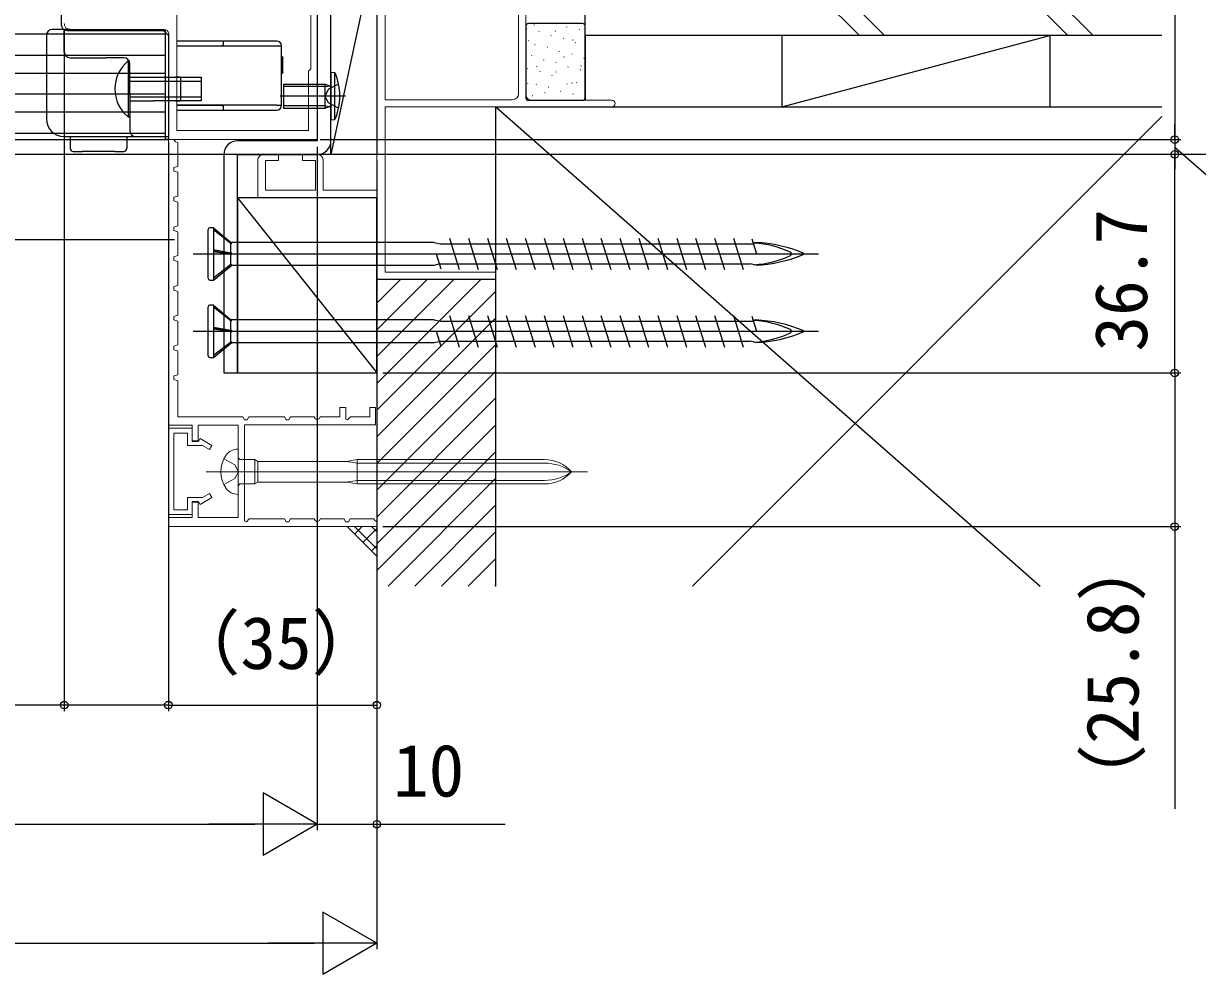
# Model space of a CAD drawing. Units: millimetres, scale not verified. Extents: x -525 to 525, y -783 to 779.
# Drawn here: x 143.7 to 340.8, y 61.4 to 221.2 of the extents above; entities that cross this region are included whole.
import ezdxf
from ezdxf.enums import TextEntityAlignment as Align

# ---------------------------------------------------------------- set-up
doc = ezdxf.new("R2010")
doc.units = ezdxf.units.MM
doc.header["$LTSCALE"] = 4
doc.layers.add('0-2_YKK_11', color=30, linetype='Continuous', lineweight=18)
for name, color, linetype in [('0-4_YKK_12', 2, 'Continuous'), ('0-5_YKK_13', 4, 'Continuous'), ('0-7_YKK_D', 6, 'Continuous'), ('0-9_YSS_K', 3, 'Continuous'), ('0-A_YSS_KE', 3, 'Continuous')]:
    doc.layers.add(name, color=color, linetype=linetype)
doc.styles.add('ＭＳ ゴシック', font='')
doc.styles.get('ＭＳ ゴシック').set_extended_font_data('MS Gothic')

msp = doc.modelspace()

# ---------------------------------------------------------------- linework, layer by layer
at = {"layer": '0-2_YKK_11', "color": 4}
for p, q in [((226.8, 209.401), (226.8, 250.001)), ((229, 208.301), (242.45, 208.301))]:
    msp.add_line(p, q, dxfattribs=at)
at = {"layer": '0-2_YKK_11', "color": 211}
msp.add_line((151.5, 220.202), (167.3, 220.202), dxfattribs=at)
at = {"layer": '0-2_YKK_11'}
for p, q in [((168.9, 201.702), (169.192, 201.317)), ((168.9, 201.702), (168.9, 201.702)), ((193.417, 154.938), (193.356, 154.82)), ((202.8, 154.802), (202.8, 153.802)), ((193.417, 137.838), (193.356, 137.72))]:
    msp.add_line(p, q, dxfattribs=at)
at = {"layer": '0-2_YKK_11', "color": 7}
for p, q in [((179.651, 149.702), (179.7, 149.702)), ((183.02, 144.152), (183.02, 147.652)), ((174.325, 145.902), (238.358, 145.902)), ((199.7, 143.852), (231.184, 143.852))]:
    msp.add_line(p, q, dxfattribs=at)
at = {"layer": '0-2_YKK_11', "color": 211}
msp.add_lwpolyline([(168, 219.502), (168, 201.702), (193, 201.702), (193, 237.244), (192.88, 237.427), (192.88, 237.977), (193, 238.16), (193, 282.702), (168, 282.702)], dxfattribs=at)
msp.add_lwpolyline([(169.4, 239.702), (169.4, 281.202), (191.6, 281.202), (191.6, 270.202), (191.9, 269.902), (191.9, 248.102), (191.5, 247.702), (191.5, 241.802), (190, 241.802), (190, 240.802), (191.9, 240.802), (191.9, 213.602), (191.5, 213.202), (191.5, 203.202), (169.4, 203.202), (169.4, 238.702), (171, 238.702), (171, 239.702)], close=True, dxfattribs=at)
at = {"layer": '0-2_YKK_11', "color": 4}
for points in [[(224.349, 252.201), (225, 252.201), (225, 253.201), (228, 253.201), (228, 209.301)], [(203, 193.201), (203, 243.201), (205, 243.201)], [(204.4, 241.004), (204.4, 213.98), (204.4, 208.401), (225.8, 208.401)], [(242.45, 207.201), (204.4, 207.201), (204.4, 179.401), (223, 179.401), (223, 178.201), (203, 178.201), (203, 191.901), (183, 191.901), (183, 198.201)], [(184, 199.201), (186.5, 199.201), (186.5, 198.201), (184.3, 198.201), (184.3, 193.201), (192.7, 193.201), (192.7, 198.201), (190.5, 198.201), (190.5, 199.201), (193, 199.201)], [(194, 198.201), (194, 193.201), (203, 193.201)]]:
    msp.add_lwpolyline(points, dxfattribs=at)
at = {"layer": '0-2_YKK_11'}
for points in [[(168.9, 201.702), (168, 201.702), (168, 153.702)], [(169.192, 201.317), (169.6, 201.202), (169.6, 197.202), (168.9, 197.005), (168.9, 196.399), (169.6, 196.202), (169.6, 192.202), (168.9, 192.005), (168.9, 191.399), (169.6, 191.202), (169.6, 187.202), (168.9, 187.005), (168.9, 186.399), (169.6, 186.202), (169.6, 182.202), (168.9, 182.005), (168.9, 181.399), (169.6, 181.202), (169.6, 177.202), (168.9, 177.005), (168.9, 176.399), (169.6, 176.202), (169.6, 172.202), (168.9, 172.005), (168.9, 171.399), (169.6, 171.202), (169.6, 167.202), (168.9, 167.005), (168.9, 166.399), (169.6, 166.202), (169.6, 162.202), (168.9, 162.005), (168.9, 161.399), (169.6, 161.202), (169.6, 155.102), (180.5, 155.102), (180.755, 154.602), (181.245, 154.602), (181.5, 155.102), (187.5, 155.102)], [(193, 154.602), (193.357, 154.82), (193.5, 155.102), (196.8, 155.102), (196.8, 156.702), (197.8, 156.702), (197.8, 154.731), (198.092, 154.611), (198.583, 155.102), (201.8, 155.102), (201.8, 156.702), (202.8, 156.702), (202.8, 154.802)], [(202.644, 137.72), (202.5, 138.002), (198.5, 138.002), (198.245, 137.502), (197.755, 137.502), (197.5, 138.002), (193.5, 138.002), (193.357, 137.72), (193, 137.502), (192.644, 137.72), (192.5, 138.002), (188.5, 138.002), (188.245, 137.502), (187.755, 137.502), (187.5, 138.002), (181.583, 138.002), (181.092, 137.511), (180.8, 137.631), (180.8, 153.802), (193, 153.802)], [(187.5, 155.102), (187.755, 154.602), (188.245, 154.602), (188.5, 155.102), (192.5, 155.102), (192.644, 154.82), (193, 154.602)], [(202.8, 153.802), (193, 153.802), (193, 154.602)], [(168, 153.702), (172, 153.702), (172, 151.002), (173, 151.002), (173, 153.702), (179.7, 153.702), (179.7, 138.202), (173, 138.202), (173, 140.902), (172, 140.902), (172, 138.202), (168, 138.202), (168, 136.702), (193, 136.702), (203, 136.702)], [(203, 136.702), (203, 137.502), (202.644, 137.72)]]:
    msp.add_lwpolyline(points, dxfattribs=at)
msp.add_lwpolyline([(168, 153.202), (168, 138.702), (172, 138.702), (172, 140.802), (173.1, 140.802), (173.315, 140.428), (175.3, 141.574), (174.9, 142.267), (173.748, 141.602), (171.2, 141.602), (171.2, 139.502), (168.9, 139.502), (168.9, 152.402), (171.2, 152.402), (171.2, 150.302), (173.748, 150.302), (174.9, 149.636), (175.3, 150.329), (173.315, 151.475), (173.1, 151.102), (172, 151.102), (172, 153.202)], close=True, dxfattribs=at)
at = {"layer": '0-2_YKK_11', "color": 7}
for points in [[(177.308, 148.052), (179.159, 147.047), (179.768, 145.902), (179.159, 144.757), (177.308, 143.752)], [(179.7, 149.702), (179.7, 142.102), (179.651, 142.102)], [(179.7, 148.252), (180, 147.952), (182.5, 147.952)], [(231.184, 147.952), (199.7, 147.952), (197.9, 147.652), (183.02, 147.652), (182.5, 147.952), (182.5, 143.852), (180, 143.852), (179.7, 143.552)], [(199.7, 147.952), (199.7, 143.852), (197.9, 144.152), (199.7, 144.452), (231.184, 144.452)], [(231.184, 147.352), (199.7, 147.352), (197.9, 147.652)], [(197.9, 144.152), (183.02, 144.152), (182.5, 143.852)]]:
    msp.add_lwpolyline(points, dxfattribs=at)
at = {"layer": '0-2_YKK_11', "color": 211}
for centre, radius, start, end in [((151.5, 221.202), 1, 180.00001, 269.99999), ((167.3, 219.502), 0.7, 0.00001, 89.99999)]:
    msp.add_arc(centre, radius, start, end, dxfattribs=at)
at = {"layer": '0-2_YKK_11', "color": 4}
for centre, radius, start, end in [((225.8, 209.401), 1, 270, 0), ((229, 209.301), 1, 180, 270), ((242.45, 207.751), 0.55, 270, 89.99841), ((184, 198.201), 1, 89.99913, 180), ((193, 198.201), 1, 0, 90)]:
    msp.add_arc(centre, radius, start, end, dxfattribs=at)
at = {"layer": '0-2_YKK_11', "color": 7}
for centre, radius, start, end in [((181.6, 145.902), 4.8, 144.31464, 215.68536), ((179.651, 147.302), 2.4, 90, 144.31464), ((231.184, 141.952), 6, 41.17288, 90), ((231.184, 139.593), 7.759, 54.40104, 90), ((231.184, 149.852), 6, 269.99998, 318.8271), ((231.184, 152.21), 7.759, 269.99998, 305.59899), ((179.651, 144.502), 2.4, 215.68536, 269.99998)]:
    msp.add_arc(centre, radius, start, end, dxfattribs=at)
at = {"layer": '0-4_YKK_12'}
for p, q in [((149.997, 226.702), (149.997, 221.002)), ((167.5, 219.402), (-5.558, 219.402)), ((150.997, 220.002), (167.5, 220.002)), ((167.5, 202.702), (167.5, 220.173)), ((168, 219.502), (168, 201.702)), ((167.5, 215.802), (-5.558, 215.802)), ((167.5, 212.802), (-5.558, 212.802)), ((167.5, 209.302), (-5.558, 209.302)), ((167.5, 206.302), (-5.558, 206.302)), ((167.5, 202.702), (-5.558, 202.702)), ((-5.558, 201.702), (168, 201.702)), ((167.5, 201.702), (167.5, 202.702)), ((167.5, 202.702), (167.5, 202.702)), ((167.5, 202.702), (167.5, 202.702)), ((168, 201.702), (167.5, 201.702)), ((398.264, 199.202), (-361.64, 199.202))]:
    msp.add_line(p, q, dxfattribs=at)
msp.add_arc((150.997, 221.002), 1, 180, 270, dxfattribs=at)
at = {"layer": '0-5_YKK_13'}
for p, q in [((147.5, 219.202), (147.5, 205.202)), ((150.5, 220.202), (148.5, 220.202)), ((150.5, 216.452), (150.5, 220.202)), ((151.5, 220.202), (150.5, 220.202)), ((151.5, 220.202), (167, 220.202)), ((168, 219.202), (167, 220.202)), ((168, 219.202), (168, 202.202)), ((176.9, 218.252), (169.4, 218.252)), ((169.4, 217.462), (176.9, 217.462)), ((169.4, 217.452), (186.2, 217.452)), ((177.2, 218.252), (176.9, 218.252)), ((186.2, 218.252), (177.2, 218.252)), ((186.2, 217.452), (187, 217.452)), ((187, 207.452), (187, 217.452)), ((151.5, 215.452), (157.5, 215.452)), ((160.5, 215.452), (157.5, 215.452)), ((187.2, 213.002), (187.2, 215.402)), ((161.212, 214.902), (161.5, 214.902)), ((161.212, 214.902), (161.212, 205.502)), ((161.5, 209.202), (161.5, 214.452)), ((195.3, 213.002), (195.3, 205.002)), ((195.3, 213.002), (195.943, 212.945)), ((161.5, 212.202), (165.5, 212.202)), ((161.5, 211.502), (165.5, 211.502)), ((165.5, 211.502), (173.5, 211.502)), ((170, 212.202), (169.2, 212.202)), ((170, 212.202), (170, 208.202)), ((187.3, 211.002), (194.3, 211.002)), ((194.3, 211.002), (195.034, 210.743)), ((194.3, 207.002), (194.3, 211.002)), ((196.587, 211.002), (194.857, 210.147)), ((195.943, 205.058), (195.943, 212.945)), ((161.5, 209.202), (161.5, 203.202)), ((194.3, 210.623), (187.3, 210.623)), ((187.3, 209.252), (187.3, 208.752)), ((194.857, 210.147), (194.248, 209.002)), ((194.3, 210.623), (195.127, 210.733)), ((161.5, 208.902), (165.5, 208.902)), ((161.5, 208.202), (165.5, 208.202)), ((165.5, 208.902), (173.5, 208.902)), ((169.2, 208.202), (170, 208.202)), ((186.2, 207.452), (169.4, 207.452)), ((176.9, 207.442), (169.4, 207.442)), ((186.2, 207.452), (187, 207.452)), ((197.726, 209.002), (186.787, 209.002)), ((187.55, 209.002), (187.05, 209.002)), ((194.3, 207.381), (187.3, 207.381)), ((194.857, 207.857), (194.248, 209.002)), ((194.3, 207.381), (195.127, 207.27)), ((194.3, 207.002), (195.034, 207.26)), ((196.587, 207.002), (194.857, 207.857)), ((161.212, 205.502), (161.5, 205.502)), ((169.4, 206.652), (176.9, 206.652)), ((176.9, 206.652), (177.2, 206.652)), ((177.2, 206.652), (186.2, 206.652)), ((195.3, 205.002), (195.943, 205.058)), ((150.5, 202.202), (160.5, 202.202)), ((151.5, 202.202), (151.5, 200.202)), ((160.5, 202.202), (162.5, 202.202)), ((161, 202.202), (161, 200.202)), ((162.5, 202.202), (168, 202.202)), ((152, 199.702), (153.5, 199.702)), ((159, 199.702), (153.5, 199.702)), ((159, 199.702), (160.5, 199.702)), ((174.655, 178.401), (174.655, 186.601)), ((175.555, 186.901), (174.955, 186.901)), ((175.555, 186.901), (175.555, 178.101)), ((175.555, 186.901), (178.671, 184.287)), ((175.555, 186.585), (178.499, 184.293)), ((169, 184.858), (-5.558, 184.858)), ((178.499, 184.293), (178.671, 184.287)), ((178.499, 182.671), (178.499, 184.293)), ((212.655, 184.401), (178.534, 184.401)), ((212.655, 184.401), (213.671, 184.176)), ((213.671, 184.176), (215.506, 184.176)), ((215.204, 185.151), (216.846, 179.851)), ((215.506, 184.176), (266.263, 184.176)), ((218.384, 185.151), (220.026, 179.851)), ((221.564, 185.151), (223.206, 179.851)), ((224.744, 185.151), (226.386, 179.851)), ((227.924, 185.151), (229.566, 179.851)), ((231.104, 185.151), (232.746, 179.851)), ((234.284, 185.151), (235.926, 179.851)), ((237.464, 185.151), (239.106, 179.851)), ((240.644, 185.151), (242.286, 179.851)), ((243.824, 185.151), (245.466, 179.851)), ((247.004, 185.151), (248.646, 179.851)), ((250.184, 185.151), (251.826, 179.851)), ((253.364, 185.151), (255.006, 179.851)), ((256.544, 185.151), (258.186, 179.851)), ((259.724, 185.151), (261.366, 179.851)), ((262.904, 185.151), (264.546, 179.851)), ((266.004, 185.012), (266.781, 182.501)), ((266.655, 184.401), (266.222, 184.308)), ((172.155, 182.501), (277.155, 182.501)), ((175.555, 183.214), (178.499, 182.671)), ((178.671, 182.445), (175.555, 182.971)), ((175.555, 182.895), (178.499, 182.455)), ((178.499, 182.671), (178.671, 182.445)), ((178.499, 180.752), (178.499, 182.455)), ((178.499, 182.455), (178.671, 182.445)), ((212.968, 182.501), (213.746, 179.991)), ((175.555, 178.478), (178.499, 180.752)), ((175.555, 178.101), (178.671, 180.601)), ((178.671, 180.601), (178.499, 180.752)), ((178.671, 180.601), (212.655, 180.601)), ((212.655, 180.601), (213.494, 180.806)), ((213.487, 180.827), (265.706, 180.827)), ((266.655, 180.601), (265.706, 180.827)), ((174.955, 178.101), (175.555, 178.101)), ((174.655, 165.401), (174.655, 173.601)), ((175.555, 173.901), (174.955, 173.901)), ((175.555, 173.901), (175.555, 165.101)), ((175.555, 173.901), (178.671, 171.287)), ((175.555, 173.585), (178.499, 171.293)), ((215.204, 172.151), (216.846, 166.851)), ((218.384, 172.151), (220.026, 166.851)), ((221.564, 172.151), (223.206, 166.851)), ((224.744, 172.151), (226.386, 166.851)), ((227.924, 172.151), (229.566, 166.851)), ((231.104, 172.151), (232.746, 166.851)), ((234.284, 172.151), (235.926, 166.851)), ((237.464, 172.151), (239.106, 166.851)), ((240.644, 172.151), (242.286, 166.851)), ((243.824, 172.151), (245.466, 166.851)), ((247.004, 172.151), (248.646, 166.851)), ((250.184, 172.151), (251.826, 166.851)), ((253.364, 172.151), (255.006, 166.851)), ((256.544, 172.151), (258.186, 166.851)), ((259.724, 172.151), (261.366, 166.851)), ((262.904, 172.151), (264.546, 166.851)), ((266.004, 172.012), (266.781, 169.501)), ((175.555, 170.214), (178.499, 169.671)), ((178.671, 169.445), (175.555, 169.971)), ((175.555, 169.895), (178.499, 169.455)), ((178.499, 171.293), (178.671, 171.287)), ((178.499, 169.671), (178.499, 171.293)), ((178.499, 169.671), (178.671, 169.445)), ((212.655, 171.401), (178.534, 171.401)), ((212.655, 171.401), (213.671, 171.176)), ((213.671, 171.176), (215.506, 171.176)), ((215.506, 171.176), (266.263, 171.176)), ((266.655, 171.401), (266.222, 171.308)), ((172.155, 169.501), (277.155, 169.501)), ((175.555, 165.478), (178.499, 167.752)), ((175.555, 165.101), (178.671, 167.601)), ((178.499, 167.752), (178.499, 169.455)), ((178.499, 169.455), (178.671, 169.445)), ((178.671, 167.601), (178.499, 167.752)), ((178.671, 167.601), (212.655, 167.601)), ((212.655, 167.601), (213.494, 167.806)), ((212.968, 169.501), (213.746, 166.991)), ((213.487, 167.827), (265.706, 167.827)), ((266.655, 167.601), (265.706, 167.827)), ((174.955, 165.101), (175.555, 165.101))]:
    msp.add_line(p, q, dxfattribs=at)
for points in [[(195.3, 201.502), (195.3, 251.502), (193, 251.502), (193, 201.502), (179.6, 201.502)], [(177.2, 218.252), (177.2, 217.462), (176.9, 217.462)], [(187, 215.68), (187.082, 215.644), (187.146, 215.574), (187.186, 215.492), (187.2, 215.402)], [(187.2, 213.002), (187.175, 212.882), (187.105, 212.782), (187, 212.72)], [(165.5, 212.202), (173.5, 212.202), (173.5, 208.202), (165.5, 208.202)], [(187.3, 211.002), (187.3, 207.002), (194.3, 207.002)], [(176.9, 207.442), (177.2, 207.442), (177.2, 206.652)], [(177.3, 199.202), (177.3, 162.502), (179.6, 162.502), (179.6, 199.202), (193, 199.202)]]:
    msp.add_lwpolyline(points, dxfattribs=at)
for centre, radius, start, end in [((148.5, 219.202), 1, 90, 180), ((186.2, 217.452), 0.8, 0, 90), ((151.5, 216.452), 1, 180, 270), ((160.5, 214.452), 1, 0, 90), ((165.1, 210.202), 6.1, 129.60193, 230.39807), ((187.3, 209.002), 9.5, 335.47227, 24.52773), ((195.1, 210.932), 0.2, 250.57815, 0), ((186.2, 207.452), 0.8, 270, 0), ((195.1, 207.072), 0.2, 0, 109.42185), ((150.5, 205.202), 3, 180, 270), ((162.5, 203.202), 1, 180, 270), ((179.6, 199.202), 2.3, 89.99998, 180.00002), ((193, 201.502), 2.3, 270, 360), ((152, 200.202), 0.5, 180, 270), ((160.5, 200.202), 0.5, 270, 0), ((174.955, 186.601), 0.3, 90, 180), ((265.152, 166.617), 17.748, 65.60689, 86.19629), ((265.708, 161.786), 22.635, 66.89336, 87.60385), ((265.152, 198.386), 17.748, 273.82521, 294.39311), ((265.708, 203.217), 22.635, 272.39615, 293.10664), ((272.343, 182.501), 0.312, 296.38444, 63.61556), ((274.538, 182.501), 0.117, 297.35017, 62.64983), ((174.955, 178.401), 0.3, 180, 270), ((174.955, 173.601), 0.3, 90, 180), ((265.152, 153.617), 17.748, 65.60689, 86.19629), ((265.708, 148.786), 22.635, 66.89336, 87.60385), ((272.343, 169.501), 0.312, 296.38444, 63.61556), ((274.538, 169.501), 0.117, 297.35017, 62.64983), ((265.152, 185.386), 17.748, 273.82521, 294.39311), ((265.708, 190.217), 22.635, 272.39615, 293.10664), ((174.955, 165.401), 0.3, 180, 270)]:
    msp.add_arc(centre, radius, start, end, dxfattribs=at)
at = {"layer": '0-7_YKK_D'}
for p, q in [((337, 282.702), (337, 201.702)), ((150.5, 220.202), (150.5, 105.698)), ((337, 201.702), (337, 204.252)), ((168, 201.202), (168, 105.698)), ((193.5, 201.702), (338, 201.702)), ((337, 201.702), (337, 199.202)), ((337, 201.702), (337, 199.202)), ((168, 200.702), (168, 105.698)), ((193, 200.502), (193, 85.698)), ((193, 200.502), (193, 85.698)), ((337, 199.202), (337, 196.652)), ((337, 162.502), (337, 199.202)), ((203, 198.202), (203, 85.698)), ((203, 198.202), (203, 65.698)), ((204, 162.502), (338, 162.502)), ((204, 162.502), (338, 162.502)), ((204, 136.698), (338, 136.698)), ((203, 135.702), (203, 105.698)), ((168, 106.698), (203, 106.698)), ((193, 86.698), (183.907, 91.948)), ((183.907, 91.948), (183.907, 81.448)), ((-200.5, 86.698), (182.5, 86.698)), ((193, 86.698), (174.813, 86.698)), ((193, 86.698), (183.907, 81.448)), ((203, 66.698), (193.907, 71.948)), ((193.907, 71.948), (193.907, 61.448)), ((-210.5, 66.698), (192.5, 66.698)), ((203, 66.698), (184.813, 66.698)), ((203, 66.698), (193.907, 61.448))]:
    msp.add_line(p, q, dxfattribs=at)
for points in [[(337, 200.452), (357, 182.952), (357, 159.725)], [(337, 162.502), (337, 136.698), (337, 89.307)], [(168, 106.698), (150.5, 106.698), (116.95, 106.698)], [(193, 86.698), (203, 86.698), (224.55, 86.698)]]:
    msp.add_lwpolyline(points, dxfattribs=at)
for centre in [(337, 201.702), (337, 201.702), (337, 199.202), (337, 199.202), (337, 162.502), (337, 162.502), (337, 136.698), (150.5, 106.698), (168, 106.698), (168, 106.698), (203, 106.698), (203, 86.698)]:
    msp.add_circle(centre, 0.637, dxfattribs=at)
at = {"layer": '0-9_YSS_K'}
for p, q in [((203, 235.201), (195.3, 199.202)), ((272.042, 231.202), (284.042, 219.202)), ((288.285, 219.202), (276.285, 231.202)), ((307.042, 231.202), (319.042, 219.202)), ((323.285, 219.202), (311.285, 231.202)), ((237.5, 221.199), (228.5, 221.199)), ((229.462, 220.94), (229.469, 220.948)), ((228, 220.699), (228, 208.801)), ((228.123, 220.297), (228.167, 220.321)), ((230.199, 219.865), (230.243, 219.889)), ((231.515, 219.218), (231.522, 219.226)), ((232.224, 219.131), (232.268, 219.155)), ((233.032, 219.931), (233.078, 220.02)), ((234.892, 220.588), (234.936, 220.612)), ((235.276, 219.403), (235.283, 219.411)), ((236.968, 220.156), (237.012, 220.18)), ((238, 208.801), (238, 220.699)), ((238.003, 219.202), (238.003, 208.301)), ((271, 207.202), (316, 219.202)), ((316, 219.202), (316, 207.202)), ((228.463, 218.277), (228.509, 218.366)), ((229.556, 217.673), (229.6, 217.697)), ((231.633, 217.241), (231.677, 217.265)), ((233.334, 217.236), (233.341, 217.243)), ((234.3, 218.698), (234.344, 218.722)), ((235.921, 218.407), (235.968, 218.495)), ((236.325, 217.964), (236.369, 217.988)), ((237.329, 217.681), (237.335, 217.689)), ((228.965, 215.783), (229.009, 215.807)), ((229.307, 216.753), (229.313, 216.76)), ((230.99, 215.049), (231.033, 215.073)), ((231.359, 215.031), (231.366, 215.038)), ((233.657, 216.507), (233.701, 216.531)), ((234.414, 215.555), (234.461, 215.644)), ((235.12, 215.216), (235.127, 215.223)), ((235.734, 216.074), (235.778, 216.098)), ((237.759, 215.34), (237.803, 215.364)), ((228.322, 213.592), (228.366, 213.616)), ((229.845, 213.901), (229.892, 213.99)), ((230.398, 213.159), (230.442, 213.183)), ((233.066, 214.617), (233.11, 214.641)), ((233.179, 213.048), (233.185, 213.056)), ((235.091, 213.883), (235.135, 213.907)), ((237.167, 213.45), (237.211, 213.474)), ((237.173, 213.494), (237.18, 213.501)), ((237.304, 214.031), (237.351, 214.119)), ((228.339, 211.05), (228.385, 211.138)), ((229.151, 212.565), (229.158, 212.573)), ((229.755, 210.968), (229.799, 210.992)), ((232.423, 212.425), (232.467, 212.449)), ((234.5, 211.993), (234.543, 212.017)), ((234.965, 211.028), (234.971, 211.036)), ((235.797, 211.179), (235.844, 211.268)), ((236.524, 211.259), (236.568, 211.283)), ((229.164, 209.078), (229.208, 209.102)), ((231.204, 210.843), (231.21, 210.851)), ((231.228, 209.525), (231.275, 209.614)), ((231.832, 210.535), (231.876, 210.559)), ((233.857, 209.801), (233.9, 209.825)), ((235.933, 209.369), (235.977, 209.393)), ((237.017, 209.306), (237.024, 209.314)), ((223, 207.202), (314.428, 126.702)), ((228.5, 208.301), (237.5, 208.301)), ((228.995, 208.378), (229.002, 208.385)), ((231.189, 208.344), (231.233, 208.368)), ((233.023, 208.861), (233.03, 208.868)), ((237.958, 208.635), (237.975, 208.644)), ((334.855, 205.557), (256, 126.702)), ((179.6, 191.901), (203, 162.502)), ((203, 174.217), (206.975, 178.192)), ((203, 169.727), (211.454, 178.181)), ((203, 165.237), (215.933, 178.17)), ((203, 160.747), (220.412, 178.159)), ((203, 156.257), (223, 176.257)), ((203, 151.766), (223, 171.766)), ((203, 147.276), (223, 167.276)), ((203, 142.786), (223, 162.786)), ((203, 138.296), (223, 158.296)), ((203, 133.806), (223, 153.806)), ((203, 129.316), (223, 149.316)), ((204.876, 126.702), (223, 144.826)), ((209.366, 126.702), (223, 140.336)), ((203, 131.701), (198, 136.701)), ((199.257, 135.444), (200.515, 136.701)), ((203, 132.968), (199.267, 136.701)), ((200.672, 134.029), (203, 136.357)), ((203, 135.797), (202.095, 136.701)), ((213.856, 126.702), (223, 135.845)), ((202.086, 132.615), (203, 133.529)), ((218.346, 126.702), (223, 131.355)), ((222.837, 126.702), (223, 126.865))]:
    msp.add_line(p, q, dxfattribs=at)
for points in [[(195.3, 235.201), (203, 235.201), (203, 199.202), (195.3, 199.202)], [(203, 191.901), (179.6, 191.901), (179.6, 162.502), (203, 162.502)]]:
    msp.add_lwpolyline(points, close=True, dxfattribs=at)
for points in [[(334.855, 219.202), (271, 219.202), (271, 207.202), (334.855, 207.202)], [(223, 126.702), (223, 178.201), (203, 178.201), (203, 126.702)]]:
    msp.add_lwpolyline(points, dxfattribs=at)
for centre, start, end in [((228.5, 220.699), 90, 180), ((237.5, 220.699), 0, 90), ((228.5, 208.801), 180, 270), ((237.5, 208.801), 270, 0)]:
    msp.add_arc(centre, 0.5, start, end, dxfattribs=at)
at = {"layer": '0-A_YSS_KE'}
for p, q in [((238.003, 219.202), (238.003, 231.202)), ((334.855, 219.202), (238.003, 219.202))]:
    msp.add_line(p, q, dxfattribs=at)
msp.add_lwpolyline([(223, 126.702), (223, 207.202), (287, 207.202)], dxfattribs=at)

# ---------------------------------------------------------------- texts
at = {"layer": '0-7_YKK_D', "style": 'ＭＳ ゴシック'}
for s, p in [('36.7', (335, 166.09)), ('（25.8）', (333.568, 88.171))]:
    msp.add_text(s, height=8.798, rotation=90, dxfattribs=at).set_placement(p, align=Align.BOTTOM_LEFT)
for s, p in [('（35）', (168.079, 110.13)), ('10', (205.709, 88.698))]:
    msp.add_text(s, height=8.798, dxfattribs=at).set_placement(p, align=Align.BOTTOM_LEFT)

doc.saveas('drawing.dxf')
